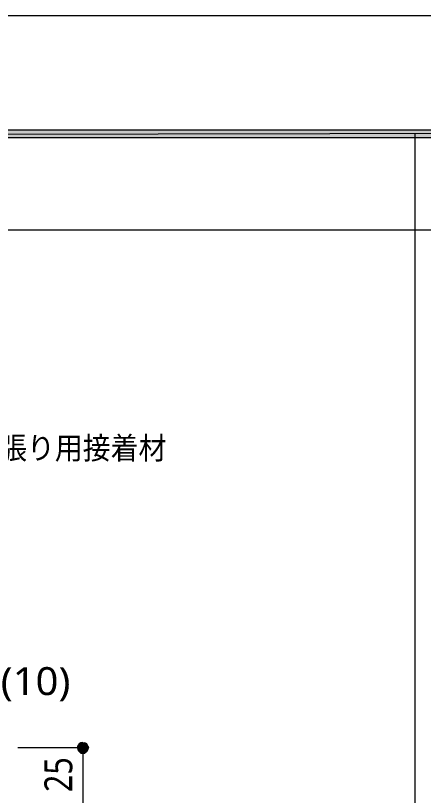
# Model space of a CAD drawing. Header units: millimetres. Extents: x 0 to 420, y 0 to 297.
# Drawn here: x 172.9 to 210.9, y 224.3 to 297 of the extents above; entities that cross this region are included whole.
import ezdxf
from ezdxf.enums import TextEntityAlignment as Align

# ---------------------------------------------------------------- set-up
doc = ezdxf.new("R2010")
doc.units = ezdxf.units.MM
doc.styles.add('kst32b', font='NotoSansJP-Variable.ttf')

msp = doc.modelspace()

# ---------------------------------------------------------------- hatches: boundary and pattern name
h = msp.add_hatch(color=7)
h.paths.add_polyline_path([(394.166, 285.623), (394.166, 286.321), (26.183, 285.623), (394.166, 285.623)])
h.paths.add_polyline_path([(394.166, 286.321), (26.183, 285.623), (26.183, 286.321), (394.166, 286.321)])
h = msp.add_hatch(color=7)
h.paths.add_polyline_path([(178.837, 229.129), (178.71, 228.96), (179.197, 228.769), (178.837, 229.129)])
h.paths.add_polyline_path([(178.71, 228.96), (179.197, 228.769), (178.689, 228.769), (178.71, 228.96)])
h.paths.add_polyline_path([(179.197, 228.769), (178.689, 228.769), (178.71, 228.579), (179.197, 228.769)])
msp.add_hatch(color=7).paths.add_polyline_path([(179.007, 229.235), (178.837, 229.129), (179.197, 228.769), (179.007, 229.235)])
h = msp.add_hatch(color=7)
h.paths.add_polyline_path([(179.557, 229.129), (179.387, 229.235), (179.197, 228.769), (179.557, 229.129)])
h.paths.add_polyline_path([(179.387, 229.235), (179.197, 228.769), (179.197, 229.277), (179.387, 229.235)])
h.paths.add_polyline_path([(179.197, 228.769), (179.197, 229.277), (179.007, 229.235), (179.197, 228.769)])
h = msp.add_hatch(color=7)
h.paths.add_polyline_path([(179.663, 228.579), (179.705, 228.769), (179.197, 228.769), (179.663, 228.579)])
h.paths.add_polyline_path([(179.705, 228.769), (179.197, 228.769), (179.663, 228.96), (179.705, 228.769)])
h.paths.add_polyline_path([(179.197, 228.769), (179.663, 228.96), (179.557, 229.129), (179.197, 228.769)])
h = msp.add_hatch(color=7)
h.paths.add_polyline_path([(178.71, 228.579), (178.837, 228.409), (179.197, 228.769), (178.71, 228.579)])
h.paths.add_polyline_path([(178.837, 228.409), (179.197, 228.769), (179.007, 228.282), (178.837, 228.409)])
h.paths.add_polyline_path([(179.197, 228.769), (179.007, 228.282), (179.197, 228.261), (179.197, 228.769)])
h = msp.add_hatch(color=7)
h.paths.add_polyline_path([(179.197, 228.261), (179.387, 228.282), (179.197, 228.769), (179.197, 228.261)])
h.paths.add_polyline_path([(179.387, 228.282), (179.197, 228.769), (179.557, 228.409), (179.387, 228.282)])
h.paths.add_polyline_path([(179.197, 228.769), (179.557, 228.409), (179.663, 228.579), (179.197, 228.769)])

# ---------------------------------------------------------------- linework, layer by layer
at = {"lineweight": 13}
msp.add_lwpolyline([(0.191, 0), (0.191, 296.968), (420.158, 296.968), (420.158, 0)], close=True, dxfattribs=at)
at = {"lineweight": 0}
for points in [[(394.166, 285.623), (394.166, 286.321), (26.183, 285.623)], [(394.166, 286.321), (26.183, 285.623), (26.183, 286.321)], [(178.71, 228.96), (179.197, 228.769), (178.689, 228.769)], [(178.837, 229.129), (178.71, 228.96), (179.197, 228.769)], [(179.007, 229.235), (178.837, 229.129), (179.197, 228.769)], [(179.197, 228.769), (179.197, 229.277), (179.007, 229.235)], [(179.387, 229.235), (179.197, 228.769), (179.197, 229.277)], [(179.557, 229.129), (179.387, 229.235), (179.197, 228.769)], [(179.197, 228.769), (179.663, 228.96), (179.557, 229.129)], [(179.705, 228.769), (179.197, 228.769), (179.663, 228.96)], [(179.197, 228.769), (178.689, 228.769), (178.71, 228.579)], [(178.71, 228.579), (178.837, 228.409), (179.197, 228.769)], [(178.837, 228.409), (179.197, 228.769), (179.007, 228.282)], [(179.197, 228.769), (179.007, 228.282), (179.197, 228.261)], [(179.197, 228.261), (179.387, 228.282), (179.197, 228.769)], [(179.387, 228.282), (179.197, 228.769), (179.557, 228.409)], [(179.197, 228.769), (179.557, 228.409), (179.663, 228.579)], [(179.663, 228.579), (179.705, 228.769), (179.197, 228.769)]]:
    msp.add_lwpolyline(points, close=True, dxfattribs=at)
at = {"lineweight": 13}
for points in [[(210.164, 45.995), (210.164, 285.983)], [(394.166, 276.987), (26.183, 276.987)], [(179.197, 228.769), (173.143, 228.769)], [(179.197, 228.769), (179.197, 223.774), (179.197, 223.16)]]:
    msp.add_lwpolyline(points, dxfattribs=at)

# ---------------------------------------------------------------- texts
at = {"style": 'kst32b'}
for s, height, p, p2 in [('せっこう系直張り用接着材', 2.07913, (155.787, 255.651), (186.974, 255.651)), ('(10)', 2.5989, (171.535, 233.68), (178.032, 233.68)), ('25', 2.5989, (178.202, 224.642), (178.202, 227.89))]:
    msp.add_text(s, height=height, dxfattribs=at).set_placement(p, p2, align=Align.FIT)

doc.saveas('drawing.dxf')
